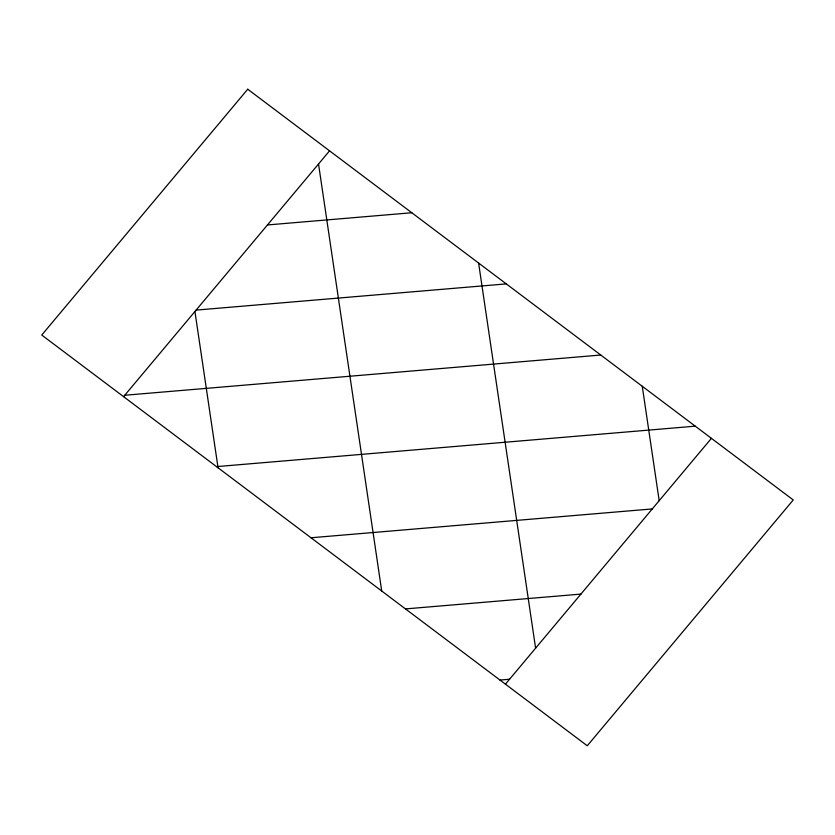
<?xml version="1.0" encoding="UTF-8"?>
<svg xmlns="http://www.w3.org/2000/svg" width="835" height="835" viewBox="0 0 835 835"><rect width="100%" height="100%" fill="white"/><g stroke="black" fill="none" stroke-linecap="round" stroke-linejoin="round"><path stroke-width="1.25" d="M123.58 396.656L329.564 150.832M505.436 684.168L711.42 438.344M267.461 224.949L411.801 212.748M196.1 310.098L506.292 283.89M124.749 395.258L600.772 355.032M216.515 466.629L695.252 426.174M310.996 537.771L652.271 508.933M405.486 608.913L580.92 594.092M499.967 680.055L509.559 679.241M642.261 386.271L659.191 500.687M478.601 263.046L535.6 648.179M318.532 164.004L381.72 591.013M194.931 311.497L218.06 467.798M247.734 89.22L41.75 335.044L587.266 745.78L793.25 499.956L247.734 89.22"/></g></svg>
